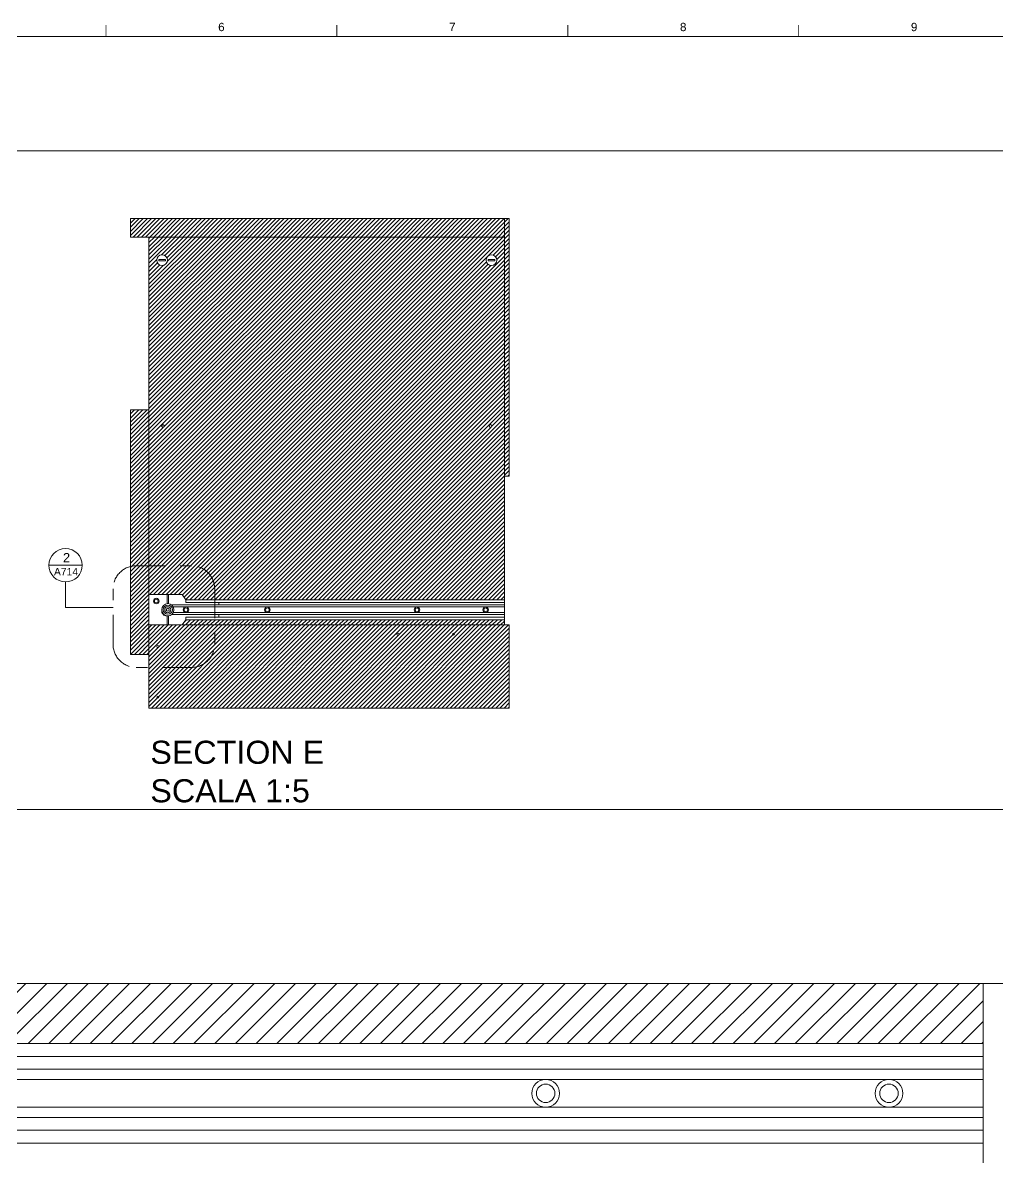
# Paper-space layout 'A714' of a CAD drawing. Header units: centimetres, sheet in millimetres. Extents: x 13 to 579, y 4 to 408.
# Drawn here: x 253.8 to 464.8, y 162.8 to 408.5 of the extents above; entities that cross this region are included whole.
import ezdxf
from ezdxf.enums import TextEntityAlignment as Align
from ezdxf.xclip import XClip

# ---------------------------------------------------------------- set-up
doc = ezdxf.new("R2010")
doc.units = ezdxf.units.CM
doc.header["$XCLIPFRAME"] = 2
doc.linetypes.add('DASHED', pattern=[19.05, 12.7, -6.35])
for name, color, linetype, lineweight in [('A-ANNO-SYMB', 3, 'Continuous', 18), ('A-ELEV-MBE', 8, 'Continuous', 9), ('A-FURN', 8, 'Continuous', 18), ('A-SECT-MCUT1', 7, 'Continuous', 13), ('G-ANNO-TEXT', 3, 'Continuous', 18), ('G-ANNO-TTLB', 3, 'Continuous', 18)]:
    doc.layers.add(name, color=color, linetype=linetype, lineweight=lineweight)
doc.layers.add('G-ANNO-NPLT', color=2, linetype='Continuous', lineweight=18, plot=False)
doc.styles.add('ARIAL', font='arial.ttf')
doc.styles.get("Standard").update_dxf_attribs({"font": ''})
doc.styles.get('Standard').set_extended_font_data('@Microsoft YaHei')
pattern_1 = [(45, (-285.1496, 510.4826), (-0.4490128, 0.4490128), [])]
pattern_2 = [(45, (-52.9898, 173.169), (-0.4490128, 0.4490128), [])]

# ---------------------------------------------------------------- blocks, each defined once
blk = doc.blocks.new('666666666666')
at = {"layer": 'A-SECT-MCUT1'}
for p, q in [((6179.45, 260.09), (6175.44, 254.49)), ((6179.45, 260.09), (6215.51, 260.09)), ((6194.47, 250.27), (6194.47, 260.09)), ((6195.83, 250.25), (6195.86, 260.09)), ((6215.51, 260.09), (6215.51, 227.2)), ((5830.51, 249.09), (5830.51, 254.49)), ((6140.44, 254.49), (5830.51, 254.49)), ((6140.44, 254.49), (6175.44, 254.49)), ((6175.44, 251.69), (6175.44, 254.49)), ((5830.51, 251.69), (6140.44, 251.69)), ((6139.84, 251.69), (6139.84, 248.89)), ((6140.44, 251.69), (6175.44, 251.69)), ((5830.51, 249.49), (5830.51, 232.89)), ((6139.84, 248.89), (5830.51, 248.89)), ((6139.84, 248.89), (6191.02, 248.89)), ((6139.84, 246.69), (5830.51, 246.69)), ((6139.84, 246.69), (6189.21, 246.69)), ((6139.84, 240.69), (5830.51, 240.69)), ((6139.84, 238.49), (5830.51, 238.49)), ((6139.84, 240.69), (6189.21, 240.69)), ((6139.84, 238.49), (6139.84, 235.69)), ((6139.84, 238.49), (6191.02, 238.49)), ((6194.47, 237.11), (6194.47, 227.2)), ((6195.86, 236.87), (6195.86, 227.2)), ((5830.51, 235.69), (6140.44, 235.69)), ((6140.44, 235.69), (6175.44, 235.69)), ((6175.44, 235.69), (6175.44, 232.89)), ((5830.51, 232.89), (6140.44, 232.89)), ((6175.44, 232.89), (6140.44, 232.89)), ((6179.45, 227.2), (6175.44, 232.89)), ((6179.45, 227.2), (6215.51, 227.2))]:
    blk.add_line(p, q, dxfattribs=at)
for centre, radius in [((6207.56, 253.07), 3), ((6207.56, 253.07), 2), ((6195.1, 243.69), 6.61), ((6195.1, 243.69), 4.96), ((5850.92, 243.69), 3), ((5850.92, 243.69), 2), ((5925.27, 243.69), 3), ((5925.27, 243.69), 2), ((6087.3, 243.69), 3), ((6087.3, 243.69), 2), ((6175.44, 243.69), 3), ((6175.44, 243.69), 2), ((6195.1, 243.69), 3.3), ((6195.1, 243.69), 1.65)]:
    blk.add_circle(centre, radius, dxfattribs=at)
for centre, start, end in [((6195.86, 242.96), 269.3505, 3.4179), ((6195.88, 242.71), 269.8155, 5.8237)]:
    blk.add_arc(centre, 5.84, start, end, dxfattribs=at)
blk = doc.blocks.new('DETAGLI')
at = {"layer": 'A-ANNO-SYMB', "linetype": 'Continuous'}
blk.add_line((486.66, 356.17), (504.76, 356.17), dxfattribs=at)
blk.add_circle((495.71, 356.17), 9.05, dxfattribs=at)
for tag, p in [('TAVOLA', (495.71, 362.76)), ('SEZIONE', (495.71, 354.67))]:
    blk.add_attdef(tag, text='', height=5, dxfattribs=at).set_placement(p, align=Align.TOP_CENTER)
blk = doc.blocks.new('666666666666666666666666666666666666666666')
at = {"layer": 'A-ELEV-MBE'}
h = blk.add_hatch(dxfattribs=at)
h.set_pattern_fill('ANSI31', color=256)
h.set_pattern_definition([(45, (3493.503, -1023.683), (-2.245064, 2.245064), [])])
h.paths.add_polyline_path([(7189.19, -1990.75), (7189.19, -2190.87), (7225.25, -2190.87), (7229.25, -2196.47), (7264.25, -2196.47), (7574.19, -2196.47), (7574.19, -1803.75), (7189.19, -1803.75)])
h.paths.add_polyline_path([(7197.59, -1828.77, -1), (7209.19, -1828.77, -1)], flags=16)
h.paths.add_polyline_path([(7206.99, -1829.55), (7199.79, -1829.55, -0.090986), (7199.79, -1827.95), (7206.99, -1827.95, -0.096555)], flags=0)
h.paths.add_polyline_path([(7554.19, -1828.77, -1), (7565.79, -1828.77, -1)], flags=16)
h.paths.add_polyline_path([(7556.39, -1829.55, -0.096555), (7556.39, -1827.95), (7563.59, -1827.95, -0.090986), (7563.59, -1829.55)], flags=0)
blk.add_line((7574.19, -1783.75), (7574.19, -2223.75), dxfattribs=at)
at = {"layer": 'A-FURN', "xscale": -1}
blk.add_blockref('666666666666', (13404.7, -2450.95), dxfattribs=at)

psp = doc.layouts.new('A714')

# ---------------------------------------------------------------- hatches: boundary and pattern name
at = {"layer": 'A-ELEV-MBE'}
h = psp.add_hatch(dxfattribs=at)
h.set_pattern_fill('ANSI31', color=256, scale=0.2)
h.set_pattern_definition(pattern_1)
h.paths.add_polyline_path([(358.11, 366.08), (277.11, 366.08), (277.11, 362.08), (358.11, 362.08)])
h = psp.add_hatch(dxfattribs=at)
h.set_pattern_fill('ANSI31', color=256, scale=0.2)
h.set_pattern_definition(pattern_1)
h.paths.add_polyline_path([(359.11, 366.08), (358.11, 366.08), (358.11, 310.28), (359.11, 310.28)])
h = psp.add_hatch(dxfattribs=at)
h.set_pattern_fill('ANSI31', color=256, scale=0.2)
h.set_pattern_definition(pattern_2)
h.paths.add_polyline_path([(281.11, 284.66), (288.32, 284.66), (289.13, 283.54), (296.13, 283.54), (358.11, 283.54), (358.11, 310.28), (358.11, 362.08), (281.11, 362.08), (281.11, 324.68)])
h.paths.add_polyline_path([(283.85, 321.16, -1), (284.45, 321.16, -1)], flags=16)
h.paths.add_polyline_path([(355.37, 321.16, -1), (354.77, 321.16, -1)], flags=16)
h.paths.add_polyline_path([(282.79, 357.08, -1), (285.11, 357.08, -1)], flags=16)
h.paths.add_polyline_path([(284.67, 356.92), (283.23, 356.92, -0.090986), (283.23, 357.24), (284.67, 357.24, -0.096555)], flags=0)
h.paths.add_polyline_path([(354.11, 357.08, -1), (356.43, 357.08, -1)], flags=16)
h.paths.add_polyline_path([(354.55, 356.92, -0.096555), (354.55, 357.24), (355.99, 357.24, -0.090986), (355.99, 356.92)], flags=0)
h = psp.add_hatch(dxfattribs=at)
h.set_pattern_fill('ANSI31', color=256, scale=0.2)
h.set_pattern_definition(pattern_1)
h.paths.add_polyline_path([(281.11, 324.68), (277.11, 324.68), (277.11, 320.68), (277.11, 271.68), (281.11, 271.68)])
h = psp.add_hatch(dxfattribs=at)
h.set_pattern_fill('ANSI31', color=256, scale=0.2)
h.set_pattern_definition([(45, (-458.02375, 518.0982), (-0.4490128, 0.4490128), [])])
h.paths.add_polyline_path([(281.11, 278.08), (281.11, 260.08), (359.11, 260.08), (359.11, 278.08)])
h = psp.add_hatch(dxfattribs=at)
h.set_pattern_fill('ANSI31', color=256, scale=0.2)
h.set_pattern_definition(pattern_2)
h.paths.add_polyline_path([(296.13, 279.22), (289.13, 279.22), (288.32, 278.08), (358.11, 278.08), (358.11, 279.22)])

# ---------------------------------------------------------------- linework, layer by layer
at = {"layer": 'A-ANNO-SYMB'}
for p, q in [((263.05, 287.4), (263.05, 281.9)), ((263.05, 281.9), (273.34, 281.9))]:
    psp.add_line(p, q, dxfattribs=at)
at = {"layer": 'A-ANNO-SYMB', "linetype": 'DASHED', "ltscale": 0.5}
psp.add_lwpolyline([(290.34, 268.9), (278.34, 268.9, -0.414214), (273.34, 273.9), (273.34, 285.9, -0.414214), (278.34, 290.9), (290.34, 290.9, -0.414214), (295.34, 285.9), (295.34, 273.9, -0.414214)], format="xyb", close=True, dxfattribs=at)
at = {"layer": 'A-ELEV-MBE'}
for p, q in [((359.11, 366.08), (277.11, 366.08)), ((277.11, 362.08), (277.11, 366.08)), ((358.11, 310.28), (358.11, 366.08)), ((359.11, 310.28), (359.11, 366.08)), ((277.11, 362.08), (358.11, 362.08)), ((281.11, 362.08), (281.11, 324.68)), ((277.11, 324.68), (277.11, 271.68)), ((277.11, 324.68), (281.11, 324.68)), ((281.11, 260.08), (281.11, 324.68)), ((358.11, 324.68), (358.11, 321.68)), ((358.11, 321.68), (358.11, 321.46)), ((359.11, 310.28), (358.11, 310.28)), ((358.11, 310.28), (358.11, 283.54)), ((281.11, 278.08), (359.11, 278.08)), ((358.11, 279.22), (358.11, 278.08)), ((359.11, 260.08), (359.11, 278.08)), ((277.11, 271.68), (281.11, 271.68)), ((281.11, 260.08), (359.11, 260.08))]:
    psp.add_line(p, q, dxfattribs=at)
at = {"layer": 'A-SECT-MCUT1'}
for p, q in [((284.67, 357.24), (283.23, 357.24)), ((283.23, 356.92), (284.67, 356.92)), ((354.55, 357.24), (355.99, 357.24)), ((355.99, 356.92), (354.55, 356.92))]:
    psp.add_line(p, q, dxfattribs=at)
for centre, radius in [((283.95, 357.08), 1.16), ((355.27, 357.08), 1.16), ((284.15, 321.16), 0.3), ((355.07, 321.16), 0.3), ((335.04, 276.08), 0.23), ((347.04, 276.08), 0.2), ((283.04, 273.39), 0.23), ((283.04, 262.48), 0.2)]:
    psp.add_circle(centre, radius, dxfattribs=at)
for centre, radius, start, end in [((284.11, 357.08), 0.887, 169.6024, 190.3976), ((283.85, 357.08), 0.836, 348.9698, 11.0302), ((355.37, 357.08), 0.836, 168.9698, 191.0302), ((355.12, 357.08), 0.887, 349.6024, 10.3976)]:
    psp.add_arc(centre, radius, start, end, dxfattribs=at)
at = {"layer": 'G-ANNO-NPLT'}
psp.add_lwpolyline([(54.43, 380.71), (507.52, 380.71), (507.52, 238.13), (54.43, 238.13)], close=True, dxfattribs=at)
at = {"layer": 'G-ANNO-TTLB'}
psp.add_line((573.22, 405.49), (15.8, 405.49), dxfattribs=at)
at = {"layer": 'G-ANNO-TTLB', "const_width": 0.18, "flags": 128}
for points in [[(271.8, 407.99), (271.8, 405.49)], [(321.8, 407.99), (321.8, 405.49)], [(371.8, 407.99), (371.8, 405.49)], [(421.8, 407.99), (421.8, 405.49)]]:
    psp.add_lwpolyline(points, dxfattribs=at)

# ---------------------------------------------------------------- block references
at = {"layer": 'A-ANNO-SYMB'}
ref = psp.add_blockref('DETAGLI', (461.33, 148.55), dxfattribs=dict(at, xscale=-0.4, yscale=0.4, zscale=0.4))
ref.add_attrib('SEZIONE', 'A714', dxfattribs={"linetype": 'Continuous', "height": 1.6, "style": 'ARIAL'}).set_placement((263.15, 290.42), align=Align.TOP_CENTER)
ref.add_attrib('TAVOLA', '2', dxfattribs={"linetype": 'Continuous', "height": 2, "style": 'ARIAL'}).set_placement((263.26, 293.66), align=Align.TOP_CENTER)
ref = psp.add_blockref('666666666666666666666666666666666666666666', (-7112.42, 2383.93), dxfattribs=at)
XClip(ref).set_block_clipping_path([(7182.1245664235, -2227.2918242896), (7616.1545275321, -2183.4575443742)])
at = {"layer": 'A-FURN', "xscale": -0.2, "yscale": 0.2, "zscale": 0.2}
psp.add_blockref('666666666666', (1524.21, 232.64), dxfattribs=at)

# ---------------------------------------------------------------- texts
at = {"layer": 'G-ANNO-TEXT', "style": 'ARIAL'}
for s, p in [('6', (296.8, 407.56)), ('7', (346.8, 407.56)), ('8', (396.8, 407.56)), ('9', (446.8, 407.56))]:
    psp.add_text(s, height=1.8, dxfattribs=at).set_placement(p, align=Align.MIDDLE_CENTER)
at = {"layer": 'G-ANNO-TEXT', "insert": (281.41, 253.02), "char_height": 5, "attachment_point": 1}
psp.add_mtext_dynamic_manual_height_columns('{\\fArial|b0|i0|c134|p34;SECTION E \\PSCALA 1:5}', width=76.0455, gutter_width=1, heights=[0], dxfattribs=at)

doc.saveas('drawing.dxf')
